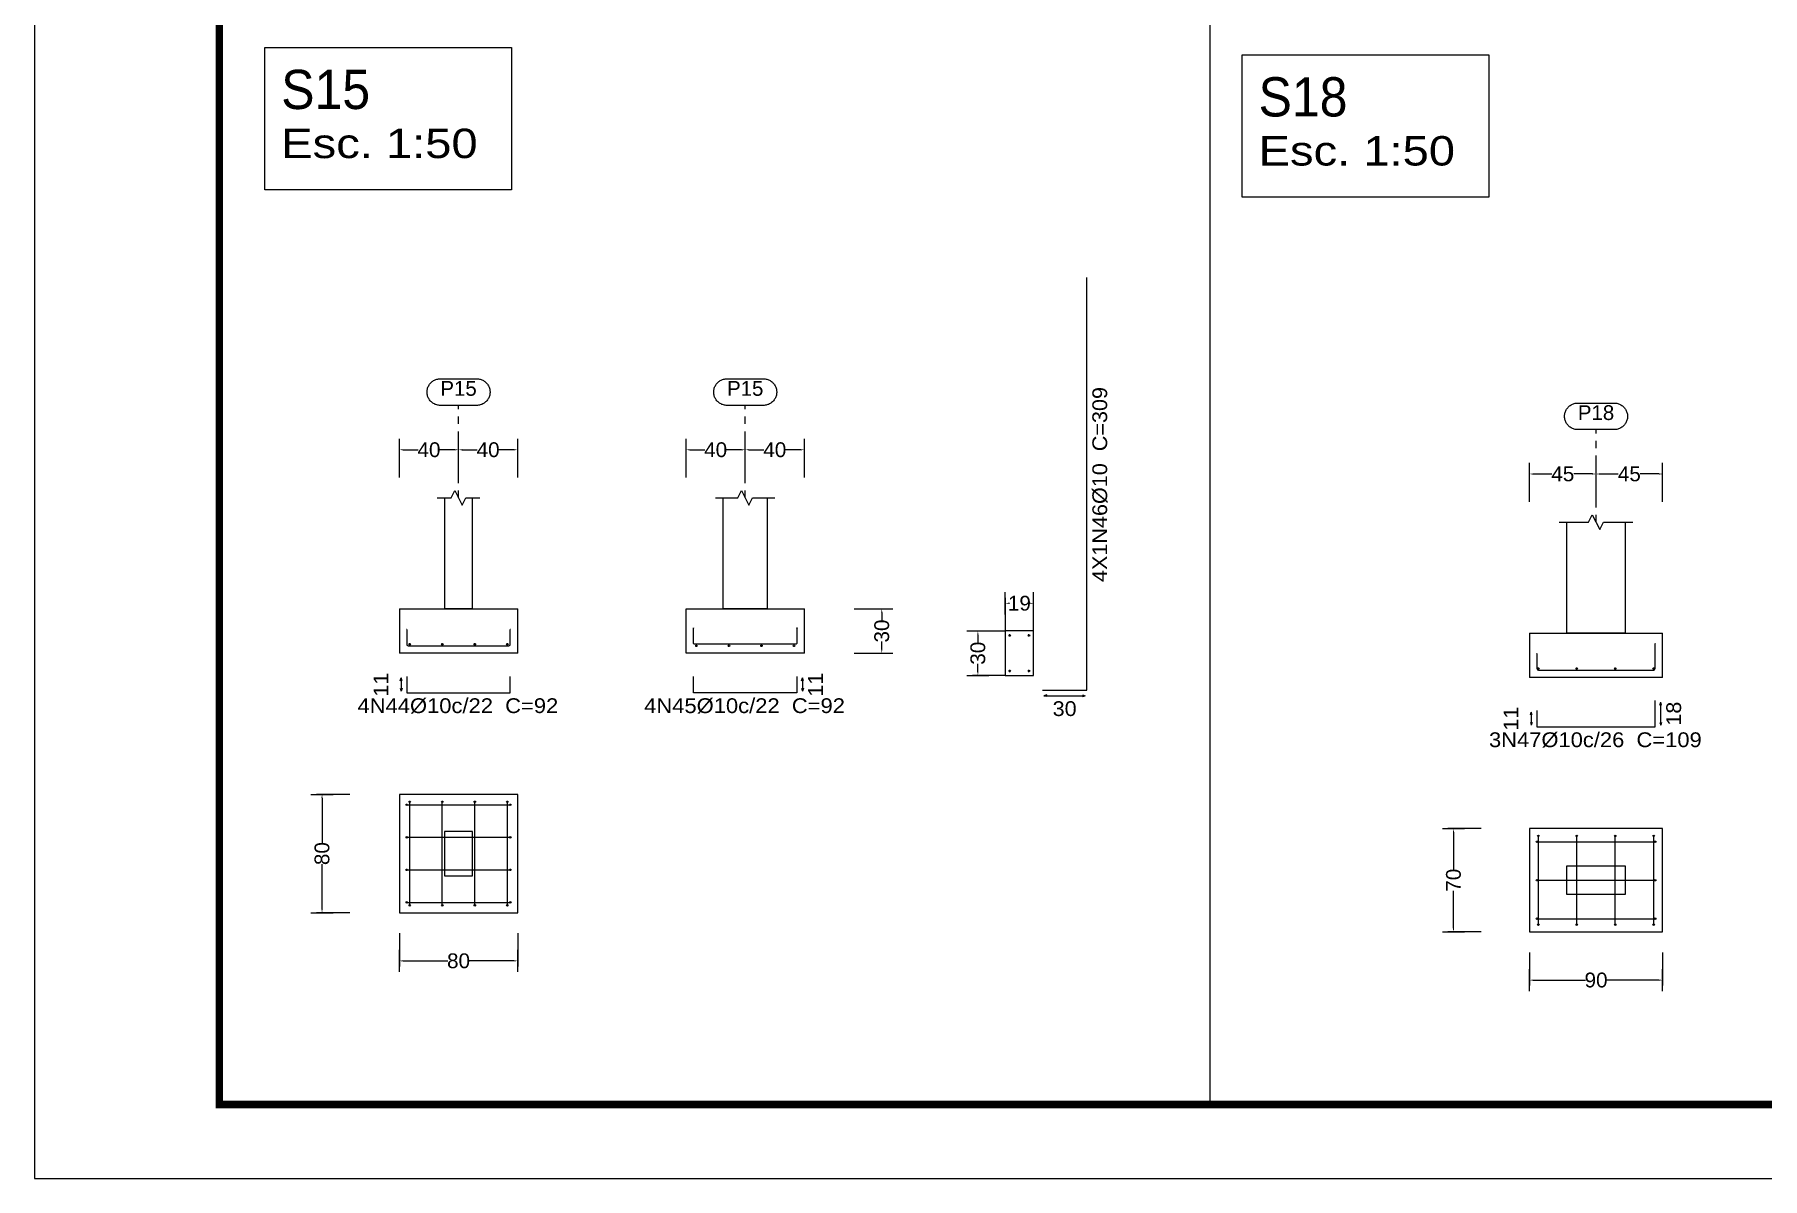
# Model space of a CAD drawing. Header units: centimetres. Extents: x 3279 to 3363.1, y -374.8 to -315.4.
# Drawn here: x 3279 to 3302.37, y -374.82 to -359.35 of the extents above; entities that cross this region are included whole.
import ezdxf
from ezdxf.enums import TextEntityAlignment as Align

# ---------------------------------------------------------------- set-up
doc = ezdxf.new("R2010")
doc.units = ezdxf.units.CM
doc.linetypes.add('CYPE_PUNTO', pattern=[0.075, 0, -0.075])
for name, color, linetype, lineweight in [('ARM_LONGITUDINAL_Ø10', 33, 'Continuous', 9), ('ELE_REF_REF_ESCALA', 3, 'Continuous', 9), ('FUN_COTAS', 8, 'Continuous', 0), ('FUN_GEOMETRIA', 7, 'Continuous', 0), ('FUN_TXT_ARMADURAS', 8, 'Continuous', 0)]:
    doc.layers.add(name, color=color, linetype=linetype, lineweight=lineweight)
doc.layers.add('ARQ-FOLHA', color=7, linetype='Continuous')
doc.layers.add('COTA CYPE', color=31, linetype='Continuous')
doc.styles.add('ARIAL', font='arial.ttf')
doc.styles.add('CYPETXT', font='arial.ttf', dxfattribs={"height": 0.2})
doc.dimstyles.new('cype_arrow', dxfattribs={"dimtxt": 0.2, "dimasz": 0.05, "dimexe": 0.075, "dimexo": 0.075, "dimgap": 0, "dimtad": 0, "dimdec": 4, "dimzin": 0, "dimdsep": 46, "dimtxsty": 'ARIAL', "dimcen": 0.09, "dimadec": 0, "dimazin": 0, "dimtfac": 1, "dimtdec": 4, "dimtofl": 0, "dimtmove": 2, "dimatfit": 3, "dimfxl": 1, "dimtolj": 1, "dimtzin": 0, "dimarcsym": 0})

# ---------------------------------------------------------------- blocks, each defined once
blk = doc.blocks.new('*D452')
at = {"layer": 'Defpoints', "color": 0, "transparency": 16777216}
for p in [(3284.734, -364.965), (3283.934, -365.415), (3284.734, -365.415)]:
    blk.add_point(p, dxfattribs=at)
at = {"layer": 'FUN_COTAS', "color": 0, "lineweight": -2, "transparency": 16777216}
for p, q in [((3283.934, -365.34), (3283.934, -364.89)), ((3283.984, -364.965), (3284.187, -364.965)), ((3284.684, -364.965), (3284.481, -364.965)), ((3284.734, -365.34), (3284.734, -364.89))]:
    blk.add_line(p, q, dxfattribs=at)
at = {"layer": 'FUN_COTAS', "color": 0, "transparency": 16777216}
for points in [[(3283.984, -364.956), (3283.984, -364.973), (3283.934, -364.965)], [(3284.684, -364.956), (3284.684, -364.973), (3284.734, -364.965)]]:
    blk.add_solid(points, dxfattribs=at)
at = {"layer": 'FUN_COTAS', "color": 0, "transparency": 16777216, "insert": (3284.334, -364.965), "char_height": 0.2, "attachment_point": 5, "style": 'ARIAL'}
blk.add_mtext('\\A1;40', dxfattribs=at)
blk = doc.blocks.new('*D453')
at = {"layer": 'Defpoints', "color": 0, "transparency": 16777216}
for p in [(3285.534, -364.965), (3284.734, -365.415), (3285.534, -365.415)]:
    blk.add_point(p, dxfattribs=at)
at = {"layer": 'FUN_COTAS', "color": 0, "lineweight": -2, "transparency": 16777216}
for p, q in [((3284.734, -365.34), (3284.734, -364.89)), ((3284.784, -364.965), (3284.987, -364.965)), ((3285.484, -364.965), (3285.281, -364.965)), ((3285.534, -365.34), (3285.534, -364.89))]:
    blk.add_line(p, q, dxfattribs=at)
at = {"layer": 'FUN_COTAS', "color": 0, "transparency": 16777216}
for points in [[(3284.784, -364.956), (3284.784, -364.973), (3284.734, -364.965)], [(3285.484, -364.956), (3285.484, -364.973), (3285.534, -364.965)]]:
    blk.add_solid(points, dxfattribs=at)
at = {"layer": 'FUN_COTAS', "color": 0, "transparency": 16777216, "insert": (3285.134, -364.965), "char_height": 0.2, "attachment_point": 5, "style": 'ARIAL'}
blk.add_mtext('\\A1;40', dxfattribs=at)
blk = doc.blocks.new('*D431')
at = {"layer": 'Defpoints', "color": 0, "transparency": 16777216}
for p in [(3288.611, -364.965), (3287.811, -365.415), (3288.611, -365.415)]:
    blk.add_point(p, dxfattribs=at)
at = {"layer": 'FUN_COTAS', "color": 0, "lineweight": -2, "transparency": 16777216}
for p, q in [((3287.811, -365.34), (3287.811, -364.89)), ((3287.861, -364.965), (3288.064, -364.965)), ((3288.561, -364.965), (3288.358, -364.965)), ((3288.611, -365.34), (3288.611, -364.89))]:
    blk.add_line(p, q, dxfattribs=at)
at = {"layer": 'FUN_COTAS', "color": 0, "transparency": 16777216}
for points in [[(3287.861, -364.956), (3287.861, -364.973), (3287.811, -364.965)], [(3288.561, -364.956), (3288.561, -364.973), (3288.611, -364.965)]]:
    blk.add_solid(points, dxfattribs=at)
at = {"layer": 'FUN_COTAS', "color": 0, "transparency": 16777216, "insert": (3288.211, -364.965), "char_height": 0.2, "attachment_point": 5, "style": 'ARIAL'}
blk.add_mtext('\\A1;40', dxfattribs=at)
blk = doc.blocks.new('*D432')
at = {"layer": 'Defpoints', "color": 0, "transparency": 16777216}
for p in [(3289.411, -364.965), (3288.611, -365.415), (3289.411, -365.415)]:
    blk.add_point(p, dxfattribs=at)
at = {"layer": 'FUN_COTAS', "color": 0, "lineweight": -2, "transparency": 16777216}
for p, q in [((3288.611, -365.34), (3288.611, -364.89)), ((3288.661, -364.965), (3288.864, -364.965)), ((3289.361, -364.965), (3289.158, -364.965)), ((3289.411, -365.34), (3289.411, -364.89))]:
    blk.add_line(p, q, dxfattribs=at)
at = {"layer": 'FUN_COTAS', "color": 0, "transparency": 16777216}
for points in [[(3288.661, -364.956), (3288.661, -364.973), (3288.611, -364.965)], [(3289.361, -364.956), (3289.361, -364.973), (3289.411, -364.965)]]:
    blk.add_solid(points, dxfattribs=at)
at = {"layer": 'FUN_COTAS', "color": 0, "transparency": 16777216, "insert": (3289.011, -364.965), "char_height": 0.2, "attachment_point": 5, "style": 'ARIAL'}
blk.add_mtext('\\A1;40', dxfattribs=at)
blk = doc.blocks.new('*D433')
at = {"layer": 'Defpoints', "color": 0, "transparency": 16777216}
for p in [(3290.008, -367.116), (3290.458, -367.116), (3290.008, -367.716)]:
    blk.add_point(p, dxfattribs=at)
at = {"layer": 'FUN_COTAS', "color": 0, "lineweight": -2, "transparency": 16777216}
for p, q in [((3290.083, -367.116), (3290.533, -367.116)), ((3290.458, -367.166), (3290.458, -367.273)), ((3290.458, -367.666), (3290.458, -367.558)), ((3290.083, -367.716), (3290.533, -367.716))]:
    blk.add_line(p, q, dxfattribs=at)
at = {"layer": 'FUN_COTAS', "color": 0, "transparency": 16777216}
for points in [[(3290.449, -367.166), (3290.466, -367.166), (3290.458, -367.116)], [(3290.449, -367.666), (3290.466, -367.666), (3290.458, -367.716)]]:
    blk.add_solid(points, dxfattribs=at)
at = {"layer": 'FUN_COTAS', "color": 0, "transparency": 16777216, "insert": (3290.458, -367.416), "char_height": 0.2, "attachment_point": 5, "rotation": 90, "style": 'ARIAL'}
blk.add_mtext('\\A1;30', dxfattribs=at)
blk = doc.blocks.new('*D450')
at = {"layer": 'Defpoints', "color": 0, "transparency": 16777216}
for p in [(3283.934, -371.427), (3285.534, -371.427), (3285.534, -371.877)]:
    blk.add_point(p, dxfattribs=at)
at = {"layer": 'FUN_COTAS', "color": 0, "lineweight": -2, "transparency": 16777216}
for p, q in [((3283.934, -371.502), (3283.934, -371.952)), ((3285.534, -371.502), (3285.534, -371.952)), ((3283.984, -371.877), (3284.591, -371.877)), ((3285.484, -371.877), (3284.877, -371.877))]:
    blk.add_line(p, q, dxfattribs=at)
at = {"layer": 'FUN_COTAS', "color": 0, "transparency": 16777216}
for points in [[(3283.984, -371.868), (3283.984, -371.885), (3283.934, -371.877)], [(3285.484, -371.868), (3285.484, -371.885), (3285.534, -371.877)]]:
    blk.add_solid(points, dxfattribs=at)
at = {"layer": 'FUN_COTAS', "color": 0, "transparency": 16777216, "insert": (3284.734, -371.877), "char_height": 0.2, "attachment_point": 5, "style": 'ARIAL'}
blk.add_mtext('\\A1;80', dxfattribs=at)
blk = doc.blocks.new('*D451')
at = {"layer": 'Defpoints', "color": 0, "transparency": 16777216}
for p in [(3282.888, -369.626), (3283.338, -369.626), (3283.338, -371.226)]:
    blk.add_point(p, dxfattribs=at)
at = {"layer": 'FUN_COTAS', "color": 0, "lineweight": -2, "transparency": 16777216}
for p, q in [((3283.263, -369.626), (3282.813, -369.626)), ((3282.888, -369.676), (3282.888, -370.282)), ((3282.888, -371.176), (3282.888, -370.569)), ((3283.263, -371.226), (3282.813, -371.226))]:
    blk.add_line(p, q, dxfattribs=at)
at = {"layer": 'FUN_COTAS', "color": 0, "transparency": 16777216}
for points in [[(3282.879, -369.676), (3282.896, -369.676), (3282.888, -369.626)], [(3282.879, -371.176), (3282.896, -371.176), (3282.888, -371.226)]]:
    blk.add_solid(points, dxfattribs=at)
at = {"layer": 'FUN_COTAS', "color": 0, "transparency": 16777216, "insert": (3282.888, -370.426), "char_height": 0.2, "attachment_point": 5, "rotation": 90, "style": 'ARIAL'}
blk.add_mtext('\\A1;80', dxfattribs=at)
blk = doc.blocks.new('*D446')
at = {"layer": 'Defpoints', "color": 0, "transparency": 16777216}
for p in [(3292.509, -367.041), (3292.129, -367.491), (3292.509, -367.491)]:
    blk.add_point(p, dxfattribs=at)
at = {"layer": 'FUN_COTAS', "color": 0, "lineweight": -2, "transparency": 16777216}
for p, q in [((3292.129, -367.416), (3292.129, -366.966)), ((3292.179, -367.041), (3292.185, -367.041)), ((3292.459, -367.041), (3292.453, -367.041)), ((3292.509, -367.416), (3292.509, -366.966))]:
    blk.add_line(p, q, dxfattribs=at)
at = {"layer": 'FUN_COTAS', "color": 0, "transparency": 16777216}
for points in [[(3292.179, -367.032), (3292.179, -367.049), (3292.129, -367.041)], [(3292.459, -367.032), (3292.459, -367.049), (3292.509, -367.041)]]:
    blk.add_solid(points, dxfattribs=at)
at = {"layer": 'FUN_COTAS', "color": 0, "transparency": 16777216, "insert": (3292.319, -367.041), "char_height": 0.2, "attachment_point": 5, "style": 'ARIAL'}
blk.add_mtext('\\A1;19', dxfattribs=at)
blk = doc.blocks.new('*D447')
at = {"layer": 'Defpoints', "color": 0, "transparency": 16777216}
for p in [(3291.758, -367.416), (3292.208, -367.416), (3292.208, -368.016)]:
    blk.add_point(p, dxfattribs=at)
at = {"layer": 'FUN_COTAS', "color": 0, "lineweight": -2, "transparency": 16777216}
for p, q in [((3292.133, -367.416), (3291.683, -367.416)), ((3291.758, -367.466), (3291.758, -367.573)), ((3292.133, -368.016), (3291.683, -368.016)), ((3291.758, -367.966), (3291.758, -367.858))]:
    blk.add_line(p, q, dxfattribs=at)
at = {"layer": 'FUN_COTAS', "color": 0, "transparency": 16777216}
for points in [[(3291.749, -367.466), (3291.766, -367.466), (3291.758, -367.416)], [(3291.749, -367.966), (3291.766, -367.966), (3291.758, -368.016)]]:
    blk.add_solid(points, dxfattribs=at)
at = {"layer": 'FUN_COTAS', "color": 0, "transparency": 16777216, "insert": (3291.758, -367.716), "char_height": 0.2, "attachment_point": 5, "rotation": 90, "style": 'ARIAL'}
blk.add_mtext('\\A1;30', dxfattribs=at)
blk = doc.blocks.new('*D448')
at = {"layer": 'Defpoints', "color": 0, "transparency": 16777216}
for p in [(3300.118, -365.292), (3299.218, -365.742), (3300.118, -365.742)]:
    blk.add_point(p, dxfattribs=at)
at = {"layer": 'FUN_COTAS', "color": 0, "lineweight": -2, "transparency": 16777216}
for p, q in [((3299.218, -365.667), (3299.218, -365.217)), ((3300.118, -365.667), (3300.118, -365.217)), ((3299.268, -365.292), (3299.519, -365.292)), ((3300.068, -365.292), (3299.816, -365.292))]:
    blk.add_line(p, q, dxfattribs=at)
at = {"layer": 'FUN_COTAS', "color": 0, "transparency": 16777216}
for points in [[(3299.268, -365.284), (3299.268, -365.301), (3299.218, -365.292)], [(3300.068, -365.284), (3300.068, -365.301), (3300.118, -365.292)]]:
    blk.add_solid(points, dxfattribs=at)
at = {"layer": 'FUN_COTAS', "color": 0, "transparency": 16777216, "insert": (3299.668, -365.292), "char_height": 0.2, "attachment_point": 5, "style": 'ARIAL'}
blk.add_mtext('\\A1;45', dxfattribs=at)
blk = doc.blocks.new('*D449')
at = {"layer": 'Defpoints', "color": 0, "transparency": 16777216}
for p in [(3301.018, -365.292), (3300.118, -365.742), (3301.018, -365.742)]:
    blk.add_point(p, dxfattribs=at)
at = {"layer": 'FUN_COTAS', "color": 0, "lineweight": -2, "transparency": 16777216}
for p, q in [((3300.118, -365.667), (3300.118, -365.217)), ((3301.018, -365.667), (3301.018, -365.217)), ((3300.168, -365.292), (3300.419, -365.292)), ((3300.968, -365.292), (3300.716, -365.292))]:
    blk.add_line(p, q, dxfattribs=at)
at = {"layer": 'FUN_COTAS', "color": 0, "transparency": 16777216}
for points in [[(3300.168, -365.284), (3300.168, -365.301), (3300.118, -365.292)], [(3300.968, -365.284), (3300.968, -365.301), (3301.018, -365.292)]]:
    blk.add_solid(points, dxfattribs=at)
at = {"layer": 'FUN_COTAS', "color": 0, "transparency": 16777216, "insert": (3300.568, -365.292), "char_height": 0.2, "attachment_point": 5, "style": 'ARIAL'}
blk.add_mtext('\\A1;45', dxfattribs=at)
blk = doc.blocks.new('*D444')
at = {"layer": 'Defpoints', "color": 0, "transparency": 16777216}
for p in [(3299.218, -371.687), (3301.018, -371.687), (3301.018, -372.137)]:
    blk.add_point(p, dxfattribs=at)
at = {"layer": 'FUN_COTAS', "color": 0, "lineweight": -2, "transparency": 16777216}
for p, q in [((3299.218, -371.762), (3299.218, -372.212)), ((3301.018, -371.762), (3301.018, -372.212)), ((3299.268, -372.137), (3299.975, -372.137)), ((3300.968, -372.137), (3300.26, -372.137))]:
    blk.add_line(p, q, dxfattribs=at)
at = {"layer": 'FUN_COTAS', "color": 0, "transparency": 16777216}
for points in [[(3299.268, -372.129), (3299.268, -372.146), (3299.218, -372.137)], [(3300.968, -372.129), (3300.968, -372.146), (3301.018, -372.137)]]:
    blk.add_solid(points, dxfattribs=at)
at = {"layer": 'FUN_COTAS', "color": 0, "transparency": 16777216, "insert": (3300.118, -372.137), "char_height": 0.2, "attachment_point": 5, "style": 'ARIAL'}
blk.add_mtext('\\A1;90', dxfattribs=at)
blk = doc.blocks.new('*D445')
at = {"layer": 'Defpoints', "color": 0, "transparency": 16777216}
for p in [(3298.19, -370.086), (3298.64, -370.086), (3298.64, -371.486)]:
    blk.add_point(p, dxfattribs=at)
at = {"layer": 'FUN_COTAS', "color": 0, "lineweight": -2, "transparency": 16777216}
for p, q in [((3298.565, -370.086), (3298.115, -370.086)), ((3298.19, -370.136), (3298.19, -370.644)), ((3298.19, -371.436), (3298.19, -370.928)), ((3298.565, -371.486), (3298.115, -371.486))]:
    blk.add_line(p, q, dxfattribs=at)
at = {"layer": 'FUN_COTAS', "color": 0, "transparency": 16777216}
for points in [[(3298.182, -370.136), (3298.198, -370.136), (3298.19, -370.086)], [(3298.182, -371.436), (3298.198, -371.436), (3298.19, -371.486)]]:
    blk.add_solid(points, dxfattribs=at)
at = {"layer": 'FUN_COTAS', "color": 0, "transparency": 16777216, "insert": (3298.19, -370.786), "char_height": 0.2, "attachment_point": 5, "rotation": 90, "style": 'ARIAL'}
blk.add_mtext('\\A1;70', dxfattribs=at)
blk = doc.blocks.new('FOLHA A1')
at = {"layer": 'ARQ-FOLHA'}
for p, q in [((0, 0), (0, -594)), ((0, -594), (841, -594))]:
    blk.add_line(p, q, dxfattribs=at)
at = {"layer": 'ARQ-FOLHA', "const_width": 1}
blk.add_lwpolyline([(25, -10), (25, -584), (831, -584), (831, -10), (25, -10)], dxfattribs=at)

msp = doc.modelspace()

# ---------------------------------------------------------------- hatches: boundary and pattern name
at = {"layer": 'ARM_LONGITUDINAL_Ø10'}
h = msp.add_hatch(color=256, dxfattribs=at)
edge = h.paths.add_edge_path()
edge.add_arc((3284.03412, -367.39552), 0.0016, 0, 360)
h = msp.add_hatch(color=256, dxfattribs=at)
edge = h.paths.add_edge_path()
edge.add_arc((3285.43412, -367.39552), 0.0016, 0, 360)
h = msp.add_hatch(color=256, dxfattribs=at)
edge = h.paths.add_edge_path()
edge.add_arc((3287.91112, -367.37552), 0.0016, 0, 360)
h = msp.add_hatch(color=256, dxfattribs=at)
edge = h.paths.add_edge_path()
edge.add_arc((3289.31112, -367.37552), 0.0016, 0, 360)
h = msp.add_hatch(color=256, dxfattribs=at)
edge = h.paths.add_edge_path()
edge.add_arc((3299.31752, -367.72322), 0.0016, 0, 360)
h = msp.add_hatch(color=256, dxfattribs=at)
edge = h.paths.add_edge_path()
edge.add_arc((3300.91752, -367.58826), 0.0016, 0, 360)
h = msp.add_hatch(color=256, dxfattribs=at)
edge = h.paths.add_edge_path()
edge.add_arc((3284.03412, -369.76552), 0.0016, 0, 360)
h = msp.add_hatch(color=256, dxfattribs=at)
edge = h.paths.add_edge_path()
edge.add_arc((3284.07412, -369.72552), 0.0016, 0, 360)
h = msp.add_hatch(color=256, dxfattribs=at)
edge = h.paths.add_edge_path()
edge.add_arc((3284.51412, -369.72552), 0.0016, 0, 360)
h = msp.add_hatch(color=256, dxfattribs=at)
edge = h.paths.add_edge_path()
edge.add_arc((3284.95412, -369.72552), 0.0016, 0, 360)
h = msp.add_hatch(color=256, dxfattribs=at)
edge = h.paths.add_edge_path()
edge.add_arc((3285.39412, -369.72552), 0.0016, 0, 360)
h = msp.add_hatch(color=256, dxfattribs=at)
edge = h.paths.add_edge_path()
edge.add_arc((3285.43412, -369.76552), 0.0016, 0, 360)
h = msp.add_hatch(color=256, dxfattribs=at)
edge = h.paths.add_edge_path()
edge.add_arc((3284.03412, -370.20552), 0.0016, 0, 360)
h = msp.add_hatch(color=256, dxfattribs=at)
edge = h.paths.add_edge_path()
edge.add_arc((3285.43412, -370.20552), 0.0016, 0, 360)
h = msp.add_hatch(color=256, dxfattribs=at)
edge = h.paths.add_edge_path()
edge.add_arc((3299.31752, -370.26619), 0.0016, 0, 360)
h = msp.add_hatch(color=256, dxfattribs=at)
edge = h.paths.add_edge_path()
edge.add_arc((3299.33752, -370.18619), 0.0016, 0, 360)
h = msp.add_hatch(color=256, dxfattribs=at)
edge = h.paths.add_edge_path()
edge.add_arc((3299.85752, -370.18619), 0.0016, 0, 360)
h = msp.add_hatch(color=256, dxfattribs=at)
edge = h.paths.add_edge_path()
edge.add_arc((3300.37752, -370.18619), 0.0016, 0, 360)
h = msp.add_hatch(color=256, dxfattribs=at)
edge = h.paths.add_edge_path()
edge.add_arc((3300.89752, -370.18619), 0.0016, 0, 360)
h = msp.add_hatch(color=256, dxfattribs=at)
edge = h.paths.add_edge_path()
edge.add_arc((3300.91752, -370.26619), 0.0016, 0, 360)
h = msp.add_hatch(color=256, dxfattribs=at)
edge = h.paths.add_edge_path()
edge.add_arc((3284.03412, -370.64552), 0.0016, 0, 360)
h = msp.add_hatch(color=256, dxfattribs=at)
edge = h.paths.add_edge_path()
edge.add_arc((3285.43412, -370.64552), 0.0016, 0, 360)
h = msp.add_hatch(color=256, dxfattribs=at)
edge = h.paths.add_edge_path()
edge.add_arc((3299.31752, -370.78619), 0.0016, 0, 360)
h = msp.add_hatch(color=256, dxfattribs=at)
edge = h.paths.add_edge_path()
edge.add_arc((3300.91752, -370.78619), 0.0016, 0, 360)
h = msp.add_hatch(color=256, dxfattribs=at)
edge = h.paths.add_edge_path()
edge.add_arc((3284.03412, -371.08552), 0.0016, 0, 360)
h = msp.add_hatch(color=256, dxfattribs=at)
edge = h.paths.add_edge_path()
edge.add_arc((3285.43412, -371.08552), 0.0016, 0, 360)
h = msp.add_hatch(color=256, dxfattribs=at)
edge = h.paths.add_edge_path()
edge.add_arc((3284.07412, -371.12552), 0.0016, 0, 360)
h = msp.add_hatch(color=256, dxfattribs=at)
edge = h.paths.add_edge_path()
edge.add_arc((3284.51412, -371.12552), 0.0016, 0, 360)
h = msp.add_hatch(color=256, dxfattribs=at)
edge = h.paths.add_edge_path()
edge.add_arc((3284.95412, -371.12552), 0.0016, 0, 360)
h = msp.add_hatch(color=256, dxfattribs=at)
edge = h.paths.add_edge_path()
edge.add_arc((3285.39412, -371.12552), 0.0016, 0, 360)
h = msp.add_hatch(color=256, dxfattribs=at)
edge = h.paths.add_edge_path()
edge.add_arc((3299.31752, -371.30619), 0.0016, 0, 360)
h = msp.add_hatch(color=256, dxfattribs=at)
edge = h.paths.add_edge_path()
edge.add_arc((3300.91752, -371.30619), 0.0016, 0, 360)
h = msp.add_hatch(color=256, dxfattribs=at)
edge = h.paths.add_edge_path()
edge.add_arc((3299.33752, -371.38619), 0.0016, 0, 360)
h = msp.add_hatch(color=256, dxfattribs=at)
edge = h.paths.add_edge_path()
edge.add_arc((3299.85752, -371.38619), 0.0016, 0, 360)
h = msp.add_hatch(color=256, dxfattribs=at)
edge = h.paths.add_edge_path()
edge.add_arc((3300.37752, -371.38619), 0.0016, 0, 360)
h = msp.add_hatch(color=256, dxfattribs=at)
edge = h.paths.add_edge_path()
edge.add_arc((3300.89752, -371.38619), 0.0016, 0, 360)

# ---------------------------------------------------------------- linework, layer by layer
msp.add_line((3294.89346, -345.11919), (3294.89346, -373.81919))
for p, q in [((3292.17387, -367.47552), (3292.20387, -367.47552)), ((3292.17387, -367.47552), (3292.20387, -367.47552)), ((3292.18887, -367.49052), (3292.18887, -367.46052)), ((3292.18887, -367.49052), (3292.18887, -367.46052)), ((3292.43387, -367.47552), (3292.46387, -367.47552)), ((3292.43387, -367.47552), (3292.46387, -367.47552)), ((3292.44887, -367.49052), (3292.44887, -367.46052)), ((3292.44887, -367.49052), (3292.44887, -367.46052)), ((3284.05912, -367.59552), (3284.08912, -367.59552)), ((3284.07412, -367.61052), (3284.07412, -367.58052)), ((3284.49912, -367.59552), (3284.52912, -367.59552)), ((3284.51412, -367.61052), (3284.51412, -367.58052)), ((3284.93912, -367.59552), (3284.96912, -367.59552)), ((3284.95412, -367.61052), (3284.95412, -367.58052)), ((3285.37912, -367.59552), (3285.40912, -367.59552)), ((3285.39412, -367.61052), (3285.39412, -367.58052)), ((3287.93612, -367.61552), (3287.96612, -367.61552)), ((3287.95112, -367.63052), (3287.95112, -367.60052)), ((3288.37612, -367.61552), (3288.40612, -367.61552)), ((3288.39112, -367.63052), (3288.39112, -367.60052)), ((3288.81612, -367.61552), (3288.84612, -367.61552)), ((3288.83112, -367.63052), (3288.83112, -367.60052)), ((3289.25612, -367.61552), (3289.28612, -367.61552)), ((3289.27112, -367.63052), (3289.27112, -367.60052)), ((3292.17387, -367.95552), (3292.20387, -367.95552)), ((3292.17387, -367.95552), (3292.20387, -367.95552)), ((3292.18887, -367.97052), (3292.18887, -367.94052)), ((3292.18887, -367.97052), (3292.18887, -367.94052)), ((3292.43387, -367.95552), (3292.46387, -367.95552)), ((3292.43387, -367.95552), (3292.46387, -367.95552)), ((3292.44887, -367.97052), (3292.44887, -367.94052)), ((3292.44887, -367.97052), (3292.44887, -367.94052)), ((3299.32252, -367.92322), (3299.35252, -367.92322)), ((3299.33752, -367.93822), (3299.33752, -367.90822)), ((3299.84252, -367.92322), (3299.87252, -367.92322)), ((3299.85752, -367.93822), (3299.85752, -367.90822)), ((3300.36252, -367.92322), (3300.39252, -367.92322)), ((3300.37752, -367.93822), (3300.37752, -367.90822)), ((3300.88252, -367.92322), (3300.91252, -367.92322)), ((3300.89752, -367.93822), (3300.89752, -367.90822))]:
    msp.add_line(p, q, dxfattribs=at)
for points in [[(3292.63087, -368.21552), (3293.23087, -368.21552), (3293.23087, -362.63552)], [(3284.03412, -367.39552), (3284.03412, -367.59552), (3284.0368, -367.60552), (3284.04412, -367.61284), (3284.05412, -367.61552), (3285.41412, -367.61552), (3285.42412, -367.61284), (3285.43144, -367.60552), (3285.43412, -367.59552), (3285.43412, -367.39552)], [(3289.31112, -367.37552), (3289.31112, -367.57552), (3289.30844, -367.58552), (3289.30112, -367.59284), (3289.29112, -367.59552), (3287.93112, -367.59552), (3287.92112, -367.59284), (3287.9138, -367.58552), (3287.91112, -367.57552), (3287.91112, -367.37552)], [(3299.31752, -367.72322), (3299.31752, -367.92322), (3299.3202, -367.93322), (3299.32752, -367.94054), (3299.33752, -367.94322), (3300.89752, -367.94322), (3300.90752, -367.94054), (3300.91484, -367.93322), (3300.91752, -367.92322), (3300.91752, -367.58826)], [(3284.03412, -368.03052), (3284.03412, -368.25052), (3285.43412, -368.25052), (3285.43412, -368.03052)], [(3289.31112, -368.03052), (3289.31112, -368.25052), (3287.91112, -368.25052), (3287.91112, -368.03052)], [(3299.31752, -368.49119), (3299.31752, -368.71119), (3300.91752, -368.71119), (3300.91752, -368.35622)], [(3284.03412, -369.76552), (3284.0368, -369.76552), (3284.04412, -369.76552), (3284.05412, -369.76552), (3285.41412, -369.76552), (3285.42412, -369.76552), (3285.43144, -369.76552), (3285.43412, -369.76552)], [(3284.07412, -371.12552), (3284.07412, -371.12284), (3284.07412, -371.11552), (3284.07412, -371.10552), (3284.07412, -369.74552), (3284.07412, -369.73552), (3284.07412, -369.7282), (3284.07412, -369.72552)], [(3284.51412, -371.12552), (3284.51412, -371.12284), (3284.51412, -371.11552), (3284.51412, -371.10552), (3284.51412, -369.74552), (3284.51412, -369.73552), (3284.51412, -369.7282), (3284.51412, -369.72552)], [(3284.95412, -371.12552), (3284.95412, -371.12284), (3284.95412, -371.11552), (3284.95412, -371.10552), (3284.95412, -369.74552), (3284.95412, -369.73552), (3284.95412, -369.7282), (3284.95412, -369.72552)], [(3285.39412, -371.12552), (3285.39412, -371.12284), (3285.39412, -371.11552), (3285.39412, -371.10552), (3285.39412, -369.74552), (3285.39412, -369.73552), (3285.39412, -369.7282), (3285.39412, -369.72552)], [(3284.03412, -370.20552), (3284.0368, -370.20552), (3284.04412, -370.20552), (3284.05412, -370.20552), (3285.41412, -370.20552), (3285.42412, -370.20552), (3285.43144, -370.20552), (3285.43412, -370.20552)], [(3299.31752, -370.26619), (3299.3202, -370.26619), (3299.32752, -370.26619), (3299.33752, -370.26619), (3300.89752, -370.26619), (3300.90752, -370.26619), (3300.91484, -370.26619), (3300.91752, -370.26619)], [(3299.33752, -371.38619), (3299.33752, -371.38351), (3299.33752, -371.37619), (3299.33752, -371.36619), (3299.33752, -370.20619), (3299.33752, -370.19619), (3299.33752, -370.18887), (3299.33752, -370.18619)], [(3299.85752, -371.38619), (3299.85752, -371.38351), (3299.85752, -371.37619), (3299.85752, -371.36619), (3299.85752, -370.20619), (3299.85752, -370.19619), (3299.85752, -370.18887), (3299.85752, -370.18619)], [(3300.37752, -371.38619), (3300.37752, -371.38351), (3300.37752, -371.37619), (3300.37752, -371.36619), (3300.37752, -370.20619), (3300.37752, -370.19619), (3300.37752, -370.18887), (3300.37752, -370.18619)], [(3300.89752, -371.38619), (3300.89752, -371.38351), (3300.89752, -371.37619), (3300.89752, -371.36619), (3300.89752, -370.20619), (3300.89752, -370.19619), (3300.89752, -370.18887), (3300.89752, -370.18619)], [(3284.03412, -370.64552), (3284.0368, -370.64552), (3284.04412, -370.64552), (3284.05412, -370.64552), (3285.41412, -370.64552), (3285.42412, -370.64552), (3285.43144, -370.64552), (3285.43412, -370.64552)], [(3299.31752, -370.78619), (3299.3202, -370.78619), (3299.32752, -370.78619), (3299.33752, -370.78619), (3300.89752, -370.78619), (3300.90752, -370.78619), (3300.91484, -370.78619), (3300.91752, -370.78619)], [(3284.03412, -371.08552), (3284.0368, -371.08552), (3284.04412, -371.08552), (3284.05412, -371.08552), (3285.41412, -371.08552), (3285.42412, -371.08552), (3285.43144, -371.08552), (3285.43412, -371.08552)], [(3299.31752, -371.30619), (3299.3202, -371.30619), (3299.32752, -371.30619), (3299.33752, -371.30619), (3300.89752, -371.30619), (3300.90752, -371.30619), (3300.91484, -371.30619), (3300.91752, -371.30619)]]:
    msp.add_lwpolyline(points, dxfattribs=at)
for centre, radius in [((3284.03412, -367.39552), 0.0016), ((3285.43412, -367.39552), 0.0016), ((3287.91112, -367.37552), 0.0016), ((3289.31112, -367.37552), 0.0016), ((3292.18887, -367.47552), 0.01), ((3292.18887, -367.47552), 0.01), ((3292.44887, -367.47552), 0.01), ((3292.44887, -367.47552), 0.01), ((3284.07412, -367.59552), 0.01), ((3284.51412, -367.59552), 0.01), ((3284.95412, -367.59552), 0.01), ((3285.39412, -367.59552), 0.01), ((3287.95112, -367.61552), 0.01), ((3288.39112, -367.61552), 0.01), ((3288.83112, -367.61552), 0.01), ((3289.27112, -367.61552), 0.01), ((3299.31752, -367.72322), 0.0016), ((3300.91752, -367.58826), 0.0016), ((3292.18887, -367.95552), 0.01), ((3292.18887, -367.95552), 0.01), ((3292.44887, -367.95552), 0.01), ((3292.44887, -367.95552), 0.01), ((3299.33752, -367.92322), 0.01), ((3299.85752, -367.92322), 0.01), ((3300.37752, -367.92322), 0.01), ((3300.89752, -367.92322), 0.01), ((3284.03412, -369.76552), 0.01), ((3284.03412, -369.76552), 0.0016), ((3284.07412, -369.72552), 0.01), ((3284.07412, -369.72552), 0.0016), ((3284.51412, -369.72552), 0.01), ((3284.51412, -369.72552), 0.0016), ((3284.95412, -369.72552), 0.01), ((3284.95412, -369.72552), 0.0016), ((3285.39412, -369.72552), 0.01), ((3285.39412, -369.72552), 0.0016), ((3285.43412, -369.76552), 0.01), ((3285.43412, -369.76552), 0.0016), ((3284.03412, -370.20552), 0.01), ((3284.03412, -370.20552), 0.0016), ((3285.43412, -370.20552), 0.01), ((3285.43412, -370.20552), 0.0016), ((3299.31752, -370.26619), 0.01), ((3299.31752, -370.26619), 0.0016), ((3299.33752, -370.18619), 0.01), ((3299.33752, -370.18619), 0.0016), ((3299.85752, -370.18619), 0.01), ((3299.85752, -370.18619), 0.0016), ((3300.37752, -370.18619), 0.01), ((3300.37752, -370.18619), 0.0016), ((3300.89752, -370.18619), 0.01), ((3300.89752, -370.18619), 0.0016), ((3300.91752, -370.26619), 0.01), ((3300.91752, -370.26619), 0.0016), ((3284.03412, -370.64552), 0.01), ((3284.03412, -370.64552), 0.0016), ((3285.43412, -370.64552), 0.01), ((3285.43412, -370.64552), 0.0016), ((3299.31752, -370.78619), 0.01), ((3299.31752, -370.78619), 0.0016), ((3300.91752, -370.78619), 0.01), ((3300.91752, -370.78619), 0.0016), ((3284.03412, -371.08552), 0.01), ((3284.03412, -371.08552), 0.0016), ((3285.43412, -371.08552), 0.01), ((3285.43412, -371.08552), 0.0016), ((3284.07412, -371.12552), 0.01), ((3284.07412, -371.12552), 0.0016), ((3284.51412, -371.12552), 0.01), ((3284.51412, -371.12552), 0.0016), ((3284.95412, -371.12552), 0.01), ((3284.95412, -371.12552), 0.0016), ((3285.39412, -371.12552), 0.01), ((3285.39412, -371.12552), 0.0016), ((3299.31752, -371.30619), 0.01), ((3299.31752, -371.30619), 0.0016), ((3300.91752, -371.30619), 0.01), ((3300.91752, -371.30619), 0.0016), ((3299.33752, -371.38619), 0.01), ((3299.33752, -371.38619), 0.0016), ((3299.85752, -371.38619), 0.01), ((3299.85752, -371.38619), 0.0016), ((3300.37752, -371.38619), 0.01), ((3300.37752, -371.38619), 0.0016), ((3300.89752, -371.38619), 0.01), ((3300.89752, -371.38619), 0.0016)]:
    msp.add_circle(centre, radius, dxfattribs=at)
at = {"layer": 'COTA CYPE'}
for points in [[(3282.11214, -359.52358), (3285.45026, -359.52358), (3285.45026, -361.44881), (3282.11214, -361.44881)], [(3295.33005, -359.624), (3298.66817, -359.624), (3298.66817, -361.54923), (3295.33005, -361.54923)]]:
    msp.add_lwpolyline(points, close=True, dxfattribs=at)
at = {"layer": 'FUN_COTAS', "linetype": 'CYPE_PUNTO'}
for p, q in [((3284.73412, -365.61552), (3284.73412, -364.36452)), ((3288.61112, -365.61552), (3288.61112, -364.36452)), ((3300.11752, -365.94322), (3300.11752, -364.69222))]:
    msp.add_line(p, q, dxfattribs=at)
at = {"layer": 'FUN_COTAS'}
for p, q in [((3283.93412, -365.11452), (3283.93412, -364.81452)), ((3284.73412, -365.11452), (3284.73412, -364.81452)), ((3284.73412, -365.11452), (3284.73412, -364.81452)), ((3285.53412, -365.11452), (3285.53412, -364.81452)), ((3287.81112, -365.11452), (3287.81112, -364.81452)), ((3288.61112, -365.11452), (3288.61112, -364.81452)), ((3288.61112, -365.11452), (3288.61112, -364.81452)), ((3289.41112, -365.11452), (3289.41112, -364.81452)), ((3299.21752, -365.44222), (3299.21752, -365.14222)), ((3300.11752, -365.44222), (3300.11752, -365.14222)), ((3300.11752, -365.44222), (3300.11752, -365.14222)), ((3301.01752, -365.44222), (3301.01752, -365.14222)), ((3292.12887, -367.19052), (3292.12887, -366.89052)), ((3292.50887, -367.19052), (3292.50887, -366.89052)), ((3290.30762, -367.11552), (3290.60762, -367.11552)), ((3291.60762, -367.41552), (3291.90762, -367.41552)), ((3290.30762, -367.71552), (3290.60762, -367.71552)), ((3291.60762, -368.01552), (3291.90762, -368.01552)), ((3282.73762, -369.62552), (3283.03762, -369.62552)), ((3298.04002, -370.08619), (3298.34002, -370.08619)), ((3282.73762, -371.22552), (3283.03762, -371.22552)), ((3298.04002, -371.48619), (3298.34002, -371.48619)), ((3283.93412, -372.02652), (3283.93412, -371.72652)), ((3285.53412, -372.02652), (3285.53412, -371.72652)), ((3299.21752, -372.28719), (3299.21752, -371.98719)), ((3301.01752, -372.28719), (3301.01752, -371.98719))]:
    msp.add_line(p, q, dxfattribs=at)
for points in [[(3284.98012, -364.00452), (3284.99214, -364.00492), (3285.00411, -364.00613), (3285.01598, -364.00813), (3285.02768, -364.01092), (3285.03917, -364.01448), (3285.05039, -364.0188), (3285.0613, -364.02387), (3285.07185, -364.02965), (3285.08199, -364.03612), (3285.09168, -364.04326), (3285.10086, -364.05102), (3285.10951, -364.05939), (3285.11758, -364.06831), (3285.12503, -364.07775), (3285.13184, -364.08767), (3285.13797, -364.09802), (3285.1434, -364.10875), (3285.14809, -364.11983), (3285.15204, -364.13119), (3285.15522, -364.14279), (3285.15761, -364.15458), (3285.15922, -364.1665), (3285.16002, -364.17851), (3285.16002, -364.19054), (3285.15922, -364.20254), (3285.15761, -364.21446), (3285.15522, -364.22625), (3285.15204, -364.23785), (3285.14809, -364.24921), (3285.1434, -364.26029), (3285.13797, -364.27103), (3285.13184, -364.28138), (3285.12503, -364.29129), (3285.11758, -364.30073), (3285.10951, -364.30966), (3285.10086, -364.31802), (3285.09168, -364.32579), (3285.08199, -364.33292), (3285.07185, -364.33939), (3285.0613, -364.34517), (3285.05039, -364.35024), (3285.03917, -364.35456), (3285.02768, -364.35813), (3285.01598, -364.36091), (3285.00411, -364.36292), (3284.99214, -364.36412), (3284.98012, -364.36452), (3284.48812, -364.36452), (3284.4761, -364.36412), (3284.46413, -364.36292), (3284.45227, -364.36091), (3284.44057, -364.35813), (3284.42908, -364.35456), (3284.41785, -364.35024), (3284.40694, -364.34517), (3284.39639, -364.33939), (3284.38625, -364.33292), (3284.37657, -364.32579), (3284.36738, -364.31802), (3284.35873, -364.30966), (3284.35066, -364.30073), (3284.34321, -364.29129), (3284.3364, -364.28138), (3284.33027, -364.27103), (3284.32485, -364.26029), (3284.32015, -364.24921), (3284.3162, -364.23785), (3284.31303, -364.22625), (3284.31063, -364.21446), (3284.30903, -364.20254), (3284.30822, -364.19054), (3284.30822, -364.17851), (3284.30903, -364.1665), (3284.31063, -364.15458), (3284.31303, -364.14279), (3284.3162, -364.13119), (3284.32015, -364.11983), (3284.32485, -364.10875), (3284.33027, -364.09802), (3284.3364, -364.08767), (3284.34321, -364.07775), (3284.35066, -364.06831), (3284.35873, -364.05939), (3284.36738, -364.05102), (3284.37657, -364.04326), (3284.38625, -364.03612), (3284.39639, -364.02965), (3284.40694, -364.02387), (3284.41785, -364.0188), (3284.42908, -364.01448), (3284.44057, -364.01092), (3284.45227, -364.00813), (3284.46413, -364.00613), (3284.4761, -364.00492), (3284.48812, -364.00452), (3284.98012, -364.00452)], [(3288.85712, -364.00452), (3288.86914, -364.00492), (3288.88111, -364.00613), (3288.89298, -364.00813), (3288.90468, -364.01092), (3288.91617, -364.01448), (3288.92739, -364.0188), (3288.9383, -364.02387), (3288.94885, -364.02965), (3288.95899, -364.03612), (3288.96868, -364.04326), (3288.97786, -364.05102), (3288.98651, -364.05939), (3288.99458, -364.06831), (3289.00203, -364.07775), (3289.00884, -364.08767), (3289.01497, -364.09802), (3289.0204, -364.10875), (3289.02509, -364.11983), (3289.02904, -364.13119), (3289.03222, -364.14279), (3289.03461, -364.15458), (3289.03622, -364.1665), (3289.03702, -364.17851), (3289.03702, -364.19054), (3289.03622, -364.20254), (3289.03461, -364.21446), (3289.03222, -364.22625), (3289.02904, -364.23785), (3289.02509, -364.24921), (3289.0204, -364.26029), (3289.01497, -364.27103), (3289.00884, -364.28138), (3289.00203, -364.29129), (3288.99458, -364.30073), (3288.98651, -364.30966), (3288.97786, -364.31802), (3288.96868, -364.32579), (3288.95899, -364.33292), (3288.94885, -364.33939), (3288.9383, -364.34517), (3288.92739, -364.35024), (3288.91617, -364.35456), (3288.90468, -364.35813), (3288.89298, -364.36091), (3288.88111, -364.36292), (3288.86914, -364.36412), (3288.85712, -364.36452), (3288.36512, -364.36452), (3288.3531, -364.36412), (3288.34113, -364.36292), (3288.32927, -364.36091), (3288.31757, -364.35813), (3288.30608, -364.35456), (3288.29485, -364.35024), (3288.28394, -364.34517), (3288.27339, -364.33939), (3288.26325, -364.33292), (3288.25357, -364.32579), (3288.24438, -364.31802), (3288.23573, -364.30966), (3288.22766, -364.30073), (3288.22021, -364.29129), (3288.2134, -364.28138), (3288.20727, -364.27103), (3288.20185, -364.26029), (3288.19715, -364.24921), (3288.1932, -364.23785), (3288.19003, -364.22625), (3288.18763, -364.21446), (3288.18603, -364.20254), (3288.18522, -364.19054), (3288.18522, -364.17851), (3288.18603, -364.1665), (3288.18763, -364.15458), (3288.19003, -364.14279), (3288.1932, -364.13119), (3288.19715, -364.11983), (3288.20185, -364.10875), (3288.20727, -364.09802), (3288.2134, -364.08767), (3288.22021, -364.07775), (3288.22766, -364.06831), (3288.23573, -364.05939), (3288.24438, -364.05102), (3288.25357, -364.04326), (3288.26325, -364.03612), (3288.27339, -364.02965), (3288.28394, -364.02387), (3288.29485, -364.0188), (3288.30608, -364.01448), (3288.31757, -364.01092), (3288.32927, -364.00813), (3288.34113, -364.00613), (3288.3531, -364.00492), (3288.36512, -364.00452), (3288.85712, -364.00452)], [(3300.36352, -364.33222), (3300.37554, -364.33262), (3300.38751, -364.33383), (3300.39937, -364.33583), (3300.41108, -364.33862), (3300.42256, -364.34218), (3300.43379, -364.34651), (3300.4447, -364.35157), (3300.45525, -364.35735), (3300.46539, -364.36382), (3300.47508, -364.37096), (3300.48426, -364.37872), (3300.49291, -364.38709), (3300.50098, -364.39601), (3300.50843, -364.40545), (3300.51524, -364.41537), (3300.52137, -364.42572), (3300.5268, -364.43645), (3300.53149, -364.44753), (3300.53544, -364.45889), (3300.53862, -364.47049), (3300.54101, -364.48228), (3300.54262, -364.4942), (3300.54342, -364.50621), (3300.54342, -364.51824), (3300.54262, -364.53024), (3300.54101, -364.54216), (3300.53862, -364.55395), (3300.53544, -364.56555), (3300.53149, -364.57692), (3300.5268, -364.58799), (3300.52137, -364.59873), (3300.51524, -364.60908), (3300.50843, -364.61899), (3300.50098, -364.62844), (3300.49291, -364.63736), (3300.48426, -364.64572), (3300.47508, -364.65349), (3300.46539, -364.66062), (3300.45525, -364.66709), (3300.4447, -364.67288), (3300.43379, -364.67794), (3300.42256, -364.68226), (3300.41108, -364.68583), (3300.39937, -364.68862), (3300.38751, -364.69062), (3300.37554, -364.69182), (3300.36352, -364.69222), (3299.87152, -364.69222), (3299.8595, -364.69182), (3299.84753, -364.69062), (3299.83567, -364.68862), (3299.82397, -364.68583), (3299.81248, -364.68226), (3299.80125, -364.67794), (3299.79034, -364.67288), (3299.77979, -364.66709), (3299.76965, -364.66062), (3299.75997, -364.65349), (3299.75078, -364.64572), (3299.74213, -364.63736), (3299.73406, -364.62844), (3299.72661, -364.61899), (3299.7198, -364.60908), (3299.71367, -364.59873), (3299.70824, -364.58799), (3299.70355, -364.57692), (3299.6996, -364.56555), (3299.69642, -364.55395), (3299.69403, -364.54216), (3299.69242, -364.53024), (3299.69162, -364.51824), (3299.69162, -364.50621), (3299.69242, -364.4942), (3299.69403, -364.48228), (3299.69642, -364.47049), (3299.6996, -364.45889), (3299.70355, -364.44753), (3299.70824, -364.43645), (3299.71367, -364.42572), (3299.7198, -364.41537), (3299.72661, -364.40545), (3299.73406, -364.39601), (3299.74213, -364.38709), (3299.75078, -364.37872), (3299.75997, -364.37096), (3299.76965, -364.36382), (3299.77979, -364.35735), (3299.79034, -364.35157), (3299.80125, -364.34651), (3299.81248, -364.34218), (3299.82397, -364.33862), (3299.83567, -364.33583), (3299.84753, -364.33383), (3299.8595, -364.33262), (3299.87152, -364.33222), (3300.36352, -364.33222)]]:
    msp.add_lwpolyline(points, close=True, dxfattribs=at)
at = {"layer": 'FUN_GEOMETRIA'}
for p, q in [((3284.54412, -365.61552), (3284.54412, -367.11552)), ((3284.92412, -367.11552), (3284.92412, -365.61552)), ((3288.31112, -367.11552), (3288.31112, -365.61552)), ((3288.91112, -367.11552), (3288.91112, -365.61552)), ((3299.71752, -365.94322), (3299.71752, -367.44322)), ((3300.51752, -367.44322), (3300.51752, -365.94322)), ((3283.93412, -367.11552), (3285.53412, -367.11552)), ((3283.93412, -367.11552), (3283.93412, -367.71552)), ((3284.92412, -367.11552), (3284.54412, -367.11552)), ((3285.53412, -367.71552), (3285.53412, -367.11552)), ((3287.81112, -367.11552), (3289.41112, -367.11552)), ((3287.81112, -367.71552), (3287.81112, -367.11552)), ((3288.91112, -367.11552), (3288.31112, -367.11552)), ((3289.41112, -367.71552), (3289.41112, -367.11552)), ((3299.21752, -367.44322), (3301.01752, -367.44322)), ((3299.21752, -367.44322), (3299.21752, -368.04322)), ((3300.51752, -367.44322), (3299.71752, -367.44322)), ((3301.01752, -368.04322), (3301.01752, -367.44322)), ((3285.53412, -367.71552), (3283.93412, -367.71552)), ((3289.41112, -367.71552), (3287.81112, -367.71552)), ((3301.01752, -368.04322), (3299.21752, -368.04322))]:
    msp.add_line(p, q, dxfattribs=at)
for points in [[(3284.44412, -365.61552), (3284.63412, -365.61552), (3284.68412, -365.51552), (3284.78412, -365.71552), (3284.83412, -365.61552), (3285.02412, -365.61552)], [(3288.21112, -365.61552), (3288.51112, -365.61552), (3288.56112, -365.51552), (3288.66112, -365.71552), (3288.71112, -365.61552), (3289.01112, -365.61552)], [(3299.61752, -365.94322), (3300.01752, -365.94322), (3300.06752, -365.84322), (3300.16752, -366.04322), (3300.21752, -365.94322), (3300.61752, -365.94322)]]:
    msp.add_lwpolyline(points, dxfattribs=at)
for points in [[(3292.12887, -368.01552), (3292.50887, -368.01552), (3292.50887, -367.41552), (3292.12887, -367.41552), (3292.12887, -368.01552)], [(3283.93412, -371.22552), (3285.53412, -371.22552), (3285.53412, -369.62552), (3283.93412, -369.62552), (3283.93412, -371.22552)], [(3284.54412, -370.72552), (3284.92412, -370.72552), (3284.92412, -370.12552), (3284.54412, -370.12552), (3284.54412, -370.72552)], [(3299.21752, -371.48619), (3301.01752, -371.48619), (3301.01752, -370.08619), (3299.21752, -370.08619), (3299.21752, -371.48619)], [(3299.71752, -370.97619), (3300.51752, -370.97619), (3300.51752, -370.59619), (3299.71752, -370.59619), (3299.71752, -370.97619)]]:
    msp.add_lwpolyline(points, close=True, dxfattribs=at)
at = {"layer": 'FUN_TXT_ARMADURAS'}
for p, q in [((3283.94662, -368.09072), (3283.95912, -368.05072)), ((3283.94662, -368.19032), (3283.95912, -368.23032)), ((3283.97162, -368.09072), (3283.95912, -368.05072)), ((3283.95912, -368.05072), (3283.95912, -368.23032)), ((3283.97162, -368.19032), (3283.95912, -368.23032)), ((3289.37362, -368.09072), (3289.38612, -368.05072)), ((3289.37362, -368.19032), (3289.38612, -368.23032)), ((3289.39862, -368.09072), (3289.38612, -368.05072)), ((3289.38612, -368.05072), (3289.38612, -368.23032)), ((3289.39862, -368.19032), (3289.38612, -368.23032)), ((3292.69107, -368.27802), (3292.65107, -368.29052)), ((3293.17067, -368.27802), (3293.21067, -368.29052)), ((3292.69107, -368.30302), (3292.65107, -368.29052)), ((3292.65107, -368.29052), (3293.21067, -368.29052)), ((3293.17067, -368.30302), (3293.21067, -368.29052)), ((3299.23002, -368.55139), (3299.24252, -368.51139)), ((3299.25502, -368.55139), (3299.24252, -368.51139)), ((3299.24252, -368.51139), (3299.24252, -368.69099)), ((3300.98002, -368.41642), (3300.99252, -368.37642)), ((3301.00502, -368.41642), (3300.99252, -368.37642)), ((3300.99252, -368.69099), (3300.99252, -368.37642)), ((3299.23002, -368.65099), (3299.24252, -368.69099)), ((3299.25502, -368.65099), (3299.24252, -368.69099)), ((3300.98002, -368.65099), (3300.99252, -368.69099)), ((3301.00502, -368.65099), (3300.99252, -368.69099))]:
    msp.add_line(p, q, dxfattribs=at)

# ---------------------------------------------------------------- block references
at = {"layer": 'ARQ-FOLHA', "xscale": 0.1, "yscale": 0.1, "zscale": 0.1}
msp.add_blockref('FOLHA A1', (3279.00009, -315.41919), dxfattribs=at)

# ---------------------------------------------------------------- texts
at = {"layer": 'COTA CYPE', "style": 'CYPETXT', "width": 0.911221}
for s, p, p2 in [('S15', (3282.33595, -360.35663), (3283.53815, -360.35663)), ('S18', (3295.55386, -360.45705), (3296.75607, -360.45705))]:
    msp.add_text(s, height=0.530774, dxfattribs=at).set_placement(p, p2, align=Align.FIT)
at = {"layer": 'ELE_REF_REF_ESCALA', "style": 'CYPETXT', "width": 1.145881}
for p, p2 in [((3282.33595, -361.02009), (3284.99259, -361.02009)), ((3295.55386, -361.12051), (3298.2105, -361.12051))]:
    msp.add_text('Esc. 1:50', height=0.39808, dxfattribs=at).set_placement(p, p2, align=Align.FIT)
at = {"layer": 'FUN_COTAS', "style": 'CYPETXT', "width": 0.989671}
for s, p, p2 in [('P15', (3284.48812, -364.23452), (3284.98012, -364.23452)), ('P15', (3288.36512, -364.23452), (3288.85712, -364.23452)), ('P18', (3299.87152, -364.56222), (3300.36352, -364.56222))]:
    msp.add_text(s, height=0.2, dxfattribs=at).set_placement(p, p2, align=Align.FIT)
at = {"layer": 'FUN_TXT_ARMADURAS', "style": 'CYPETXT'}
for s, width, p, p2 in [('4X1N46%%c10  C=309', 1.044709, (3293.50587, -366.75302), (3293.50587, -364.11602)), ('11', 1.042546, (3283.78412, -368.30252), (3283.78412, -367.97852)), ('11', 1.042546, (3289.66112, -368.30252), (3289.66112, -367.97852)), ('11', 1.042546, (3299.06752, -368.76319), (3299.06752, -368.43919)), ('18', 1.042546, (3301.26752, -368.6957), (3301.26752, -368.3717))]:
    msp.add_text(s, height=0.2, rotation=90, dxfattribs=dict(at, width=width)).set_placement(p, p2, align=Align.FIT)
for s, width, p, p2 in [('4N44%%c10c/22  C=92', 1.062574, (3283.36762, -368.52552), (3286.08262, -368.52552)), ('4N45%%c10c/22  C=92', 1.062574, (3287.24462, -368.52552), (3289.95962, -368.52552)), ('30', 1.042546, (3292.76887, -368.56552), (3293.09287, -368.56552)), ('3N47%%c10c/26  C=109', 1.061426, (3298.67002, -368.98619), (3301.54702, -368.98619))]:
    msp.add_text(s, height=0.2, dxfattribs=dict(at, width=width)).set_placement(p, p2, align=Align.FIT)

# ---------------------------------------------------------------- dimensions: what is measured, and where the dimension line sits
at = {"layer": 'FUN_COTAS'}
for p1, p2, distance, text, picture, middle in [((3283.93412, -365.41452), (3284.73412, -365.41452), 0.45, '40', '*D452', (3284.33412, -364.96452)), ((3284.73412, -365.41452), (3285.53412, -365.41452), 0.45, '40', '*D453', (3285.13412, -364.96452)), ((3287.81112, -365.41452), (3288.61112, -365.41452), 0.45, '40', '*D431', (3288.21112, -364.96452)), ((3288.61112, -365.41452), (3289.41112, -365.41452), 0.45, '40', '*D432', (3289.01112, -364.96452)), ((3299.21752, -365.74222), (3300.11752, -365.74222), 0.45, '45', '*D448', (3299.66752, -365.29222)), ((3300.11752, -365.74222), (3301.01752, -365.74222), 0.45, '45', '*D449', (3300.56752, -365.29222)), ((3292.12887, -367.49052), (3292.50887, -367.49052), 0.45, '19', '*D446', (3292.31887, -367.04052)), ((3290.00762, -367.71552), (3290.00762, -367.11552), -0.45, '30', '*D433', (3290.45762, -367.41552)), ((3292.20762, -368.01552), (3292.20762, -367.41552), 0.45, '30', '*D447', (3291.75762, -367.71552)), ((3283.33762, -371.22552), (3283.33762, -369.62552), 0.45, '80', '*D451', (3282.88762, -370.42552)), ((3298.64002, -371.48619), (3298.64002, -370.08619), 0.45, '70', '*D445', (3298.19002, -370.78619)), ((3283.93412, -371.42652), (3285.53412, -371.42652), -0.45, '80', '*D450', (3284.73412, -371.87652)), ((3299.21752, -371.68719), (3301.01752, -371.68719), -0.45, '90', '*D444', (3300.11752, -372.13719))]:
    dim = msp.add_aligned_dim(p1=p1, p2=p2, distance=distance, text=text, dimstyle='cype_arrow', dxfattribs=at)
    dim.commit()
    dim.dimension.update_dxf_attribs({"geometry": picture, "text_midpoint": middle})

doc.saveas('drawing.dxf')
